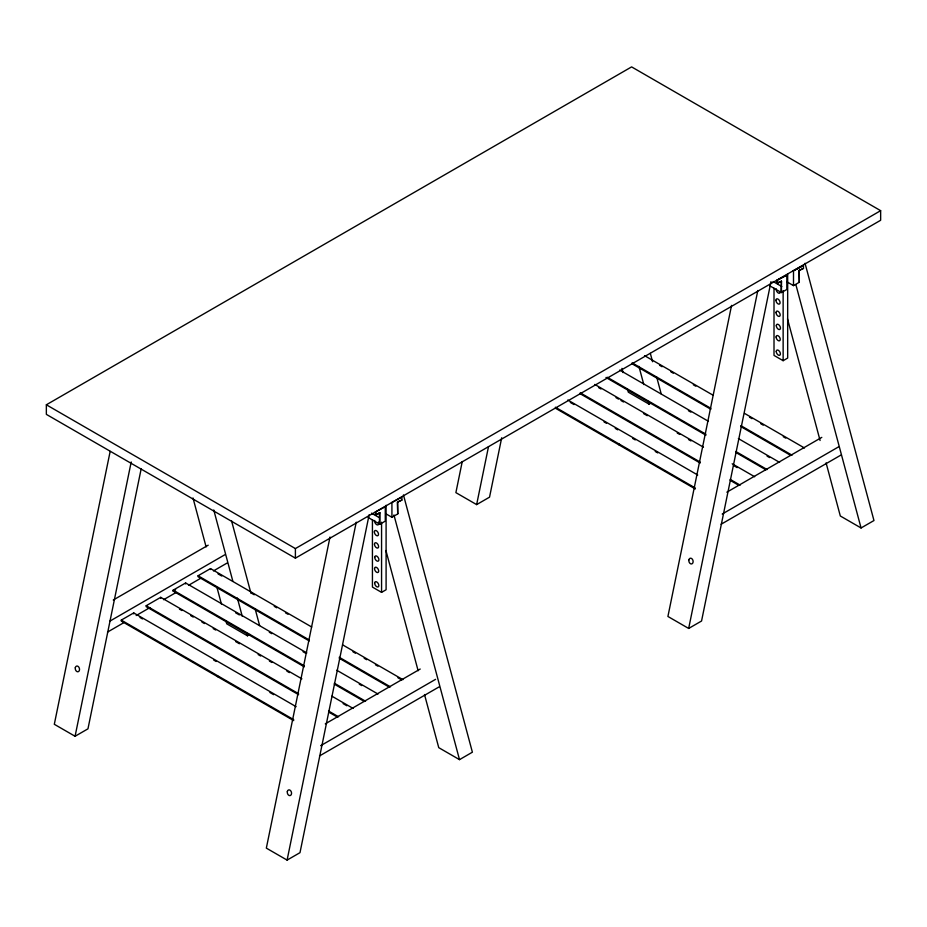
<?xml version="1.0" encoding="UTF-8"?>
<svg xmlns="http://www.w3.org/2000/svg" width="927" height="927" viewBox="0 0 927 927"><rect width="100%" height="100%" fill="white"/><g stroke="black" fill="none" stroke-linecap="round" stroke-linejoin="round"><path stroke-width="1.39" d="M110.162 451.391L54.311 724.288L75.075 736.27L87.961 728.831L141.205 468.656M75.075 736.27L131.205 461.959M330 537.046L266.339 848.124L287.092 860.105L299.989 852.666L369.143 514.728M287.092 860.105L356.246 522.168M462.26 461.519L455.887 492.631L476.64 504.612L489.537 497.162L501.692 437.776M476.64 504.612L488.506 446.629M731.565 305.389L667.915 616.467L688.668 628.448L701.554 621.009L770.997 281.646M688.668 628.448L757.822 290.499M46.35 404.786L631.6 66.895L880.65 210.672L880.65 220.267L295.4 558.158L46.35 414.369L46.35 404.786L295.4 548.575L880.65 210.672M113.256 600.012L208.204 545.192M109.873 621.136L224.797 554.786M293.708 720.615L121.275 621.067L121.275 620.105L133.731 612.921L296.142 706.687M298.598 694.682L146.188 606.687L146.188 605.725L160.707 597.336L301.889 678.842M304.346 666.849L173.164 591.113L173.164 590.151L185.62 582.967L306.802 652.932M309.259 640.928L198.065 576.733L198.065 575.771L210.522 568.587L311.715 627.011M173.164 591.113L175.655 589.676M107.497 632.098L123.708 622.735M136.176 615.54L149.884 607.625M163.592 599.711L176.06 592.504M188.529 585.308L200.997 578.112M213.465 570.916L227.173 563.002M781.449 292.573L781.449 281.101L777.301 283.5L776.884 280.348L786.849 275.076L786.849 289.456L781.449 292.573L769.781 285.829M379.885 524.242L379.885 512.758L375.736 515.157L375.319 512.017L385.273 506.745L385.273 521.125L379.885 524.242L368.204 517.498M391.507 502.666L401.889 497.15L401.889 500.059L397.324 502.214L397.741 513.929L397.741 502.457M776.884 280.348L786.849 275.076M803.466 265.493L793.083 270.997L803.466 265.493L803.466 268.401L798.9 270.557L799.306 282.26L799.306 270.788M375.319 514.925L379.885 512.758M398.355 501.611L401.889 500.059M776.884 283.256L780.001 281.46M798.9 270.557L803.466 268.401M385.655 513.662L391.924 517.278L397.741 513.929M787.232 282.005L793.5 285.62L799.306 282.26M225.968 621.02L226.721 623.813L247.474 635.795L249.815 634.45M627.544 389.363L628.297 392.156L649.051 404.137L651.391 402.781M372.434 519.815L372.434 587.092L381.565 592.365L386.095 589.746L386.095 505.296M774.01 288.146L774.01 355.423L783.141 360.696L787.672 358.077L787.672 273.627M325.284 723.848L420.221 669.039M726.849 492.191L821.797 437.37M320.649 745.702L435.574 679.34M722.214 514.033L838.402 446.965M319.525 755.934L439.201 686.837M721.09 524.265L840.766 455.18M424.508 694.532L438.749 747.66L459.502 759.642L472.388 752.191L403.454 494.937M826.084 462.863L840.314 515.991L861.067 527.973L873.964 520.534L805.03 263.268M781.449 281.101L781.044 292.329M773.06 281.495L781.832 286.559M644.578 355.678L713.292 395.342M744.52 413.384L804.485 447.996M659.572 365.284L662.063 366.733M670.812 371.785L673.315 373.222M693.303 384.763L695.795 386.211M749.514 417.22L752.017 418.668M760.766 423.709L763.257 425.157M783.245 436.698L785.748 438.135M632.121 362.863L710.835 408.309M740.812 425.62L792.04 455.192M632.121 363.824L710.835 409.259M740.812 426.571L790.789 455.424M619.676 370.058L708.367 421.264M738.356 438.575L779.584 462.376M688.379 410.684L690.882 412.121M767.092 456.13L769.584 457.567M607.22 377.243L705.911 434.23M735.899 451.542L767.127 469.572M605.968 377.486L705.911 435.18M735.899 452.492L765.887 469.804M594.763 384.427L703.454 447.185M732.191 463.778L754.682 476.756M598.518 387.556L601.009 388.992M616.003 397.648L618.506 399.097M620.997 400.534L623.5 401.982M643.489 413.523L647.243 415.69M677.22 433.002L679.723 434.439M688.471 439.491L690.963 440.928M733.442 465.458L737.185 467.614M580.244 392.816L700.175 462.063M730.163 479.375L740.152 485.145M580.244 393.778L700.175 463.025M730.163 480.337L738.9 485.377M567.788 400.012L697.718 475.018M570.29 402.411L574.033 404.578M604.022 421.889L606.513 423.326M615.261 428.378L617.764 429.815M632.747 438.471L635.25 439.919M655.238 451.461L657.741 452.897M555.366 407.22L695.285 487.996M555.366 408.181L695.285 488.958M371.484 513.164L379.004 517.498M342.944 645.041L402.921 679.665M218.019 573.871L221.762 576.038M251.75 593.35L254.241 594.786M274.241 606.328L276.733 607.776M285.481 612.817L287.984 614.265M352.944 651.774L355.447 653.211M364.184 658.263L366.686 659.7M375.435 664.752L377.926 666.2M397.915 677.741L401.669 679.897M198.065 575.771L309.259 639.966M339.247 657.278L390.464 686.849M339.247 658.24L389.213 687.092M336.779 670.244L378.007 694.045M235.585 612.77L239.34 614.937M269.317 632.249L271.82 633.686M303.048 651.727L305.551 653.164M359.27 684.184L361.773 685.621M173.164 590.151L304.346 665.887M334.323 683.199L365.562 701.229M334.323 684.161L364.311 701.472M331.866 696.154L353.106 708.425M179.456 609.12L181.947 610.557M190.695 615.609L193.198 617.058M201.935 622.098L204.438 623.547M213.187 628.599L215.678 630.036M235.667 641.577L239.421 643.744M258.158 654.555L260.661 656.003M269.398 661.055L271.901 662.492M286.895 671.148L289.386 672.596M343.117 703.605L346.86 705.771M146.188 605.725L298.598 693.72M328.587 711.032L338.575 716.803M328.587 711.994L337.335 717.046M139.977 617.486L142.48 618.923M213.685 660.036L216.188 661.484M269.908 692.492L273.65 694.659M121.275 620.105L293.708 719.653M795.887 284.693L861.067 527.973M787.498 318.853L820.082 440.499M650.325 353.349L652.573 361.739M656.698 377.115L661.194 393.894M638.935 366.385L643.802 384.566M648.297 401.345L649.051 404.137M621.924 368.39L623.048 372.584M393.94 514.96L459.502 759.642M385.922 550.511L418.135 670.754M231.518 520.696L250.997 593.407M255.122 608.784L259.618 625.563M213.755 509.966L232.862 581.275M237.358 598.054L242.225 616.223M246.721 633.002L247.474 635.795M193.001 497.984L206.118 546.918M216.976 587.463L221.472 604.242M793.5 271.24L793.5 285.62M783.141 290.557L783.141 360.696M777.301 280.591L777.301 283.5M619.155 444.045L619.155 445.006M391.924 502.909L391.924 517.278M381.565 522.225L381.565 592.365M379.467 512.527L379.467 523.998M375.736 512.249L375.736 515.157M295.4 548.575L295.4 558.158M217.578 675.702L217.578 676.664M210.522 568.587L210.522 569.537M185.62 582.967L185.62 583.917M160.707 597.336L160.707 598.297M133.731 612.921L133.731 613.871M780.337 291.785A2.932 1.692 60 0 1 777.996 292.805A2.932 1.692 60 0 1 776.258 288.807M378.772 523.454A2.932 1.692 60 0 1 376.42 524.473A2.932 1.692 60 0 1 374.682 520.476M378.494 522.086A2.932 1.692 60 0 1 378.691 522.782M775.934 300.278A2.932 1.692 60 0 0 779.051 304.149A2.932 1.692 60 0 0 779.051 300A2.932 1.692 60 0 0 775.934 300.278M776.026 312.55A2.932 1.692 60 0 0 779.143 316.42A2.932 1.692 60 0 0 779.143 312.272A2.932 1.692 60 0 0 776.026 312.55M776.316 325.701A2.932 1.692 60 0 0 779.433 329.572A2.932 1.692 60 0 0 779.433 325.423A2.932 1.692 60 0 0 776.316 325.701M776.108 336.999A2.932 1.692 60 0 0 779.213 340.869A2.932 1.692 60 0 0 779.213 336.721A2.932 1.692 60 0 0 776.108 336.999M776.247 351.484A2.932 1.692 60 0 0 779.364 355.354A2.932 1.692 60 0 0 779.364 351.206A2.932 1.692 60 0 0 776.247 351.484M688.9 559.885A2.932 2.074 75 0 0 691.554 563.952A2.932 2.074 75 0 0 692.481 559.398A2.932 2.074 75 0 0 688.9 559.885M374.357 531.936A2.932 1.692 60 0 0 377.474 535.806A2.932 1.692 60 0 0 377.474 531.658A2.932 1.692 60 0 0 374.357 531.936M374.45 544.207A2.932 1.692 60 0 0 377.567 548.077A2.932 1.692 60 0 0 377.567 543.929A2.932 1.692 60 0 0 374.45 544.207M374.74 557.359A2.932 1.692 60 0 0 377.857 561.229A2.932 1.692 60 0 0 377.857 557.081A2.932 1.692 60 0 0 374.74 557.359M374.531 568.668A2.932 1.692 60 0 0 377.648 572.538A2.932 1.692 60 0 0 377.648 568.39A2.932 1.692 60 0 0 374.531 568.668M374.67 583.141A2.932 1.692 60 0 0 377.787 587.023A2.932 1.692 60 0 0 377.787 582.863A2.932 1.692 60 0 0 374.67 583.141M75.307 667.707A2.932 2.074 75 0 0 77.961 671.774A2.932 2.074 75 0 0 78.888 667.231A2.932 2.074 75 0 0 75.307 667.707M287.335 791.542A2.932 2.074 75 0 0 289.977 795.609A2.932 2.074 75 0 0 290.916 791.067A2.932 2.074 75 0 0 287.335 791.542"/></g></svg>
